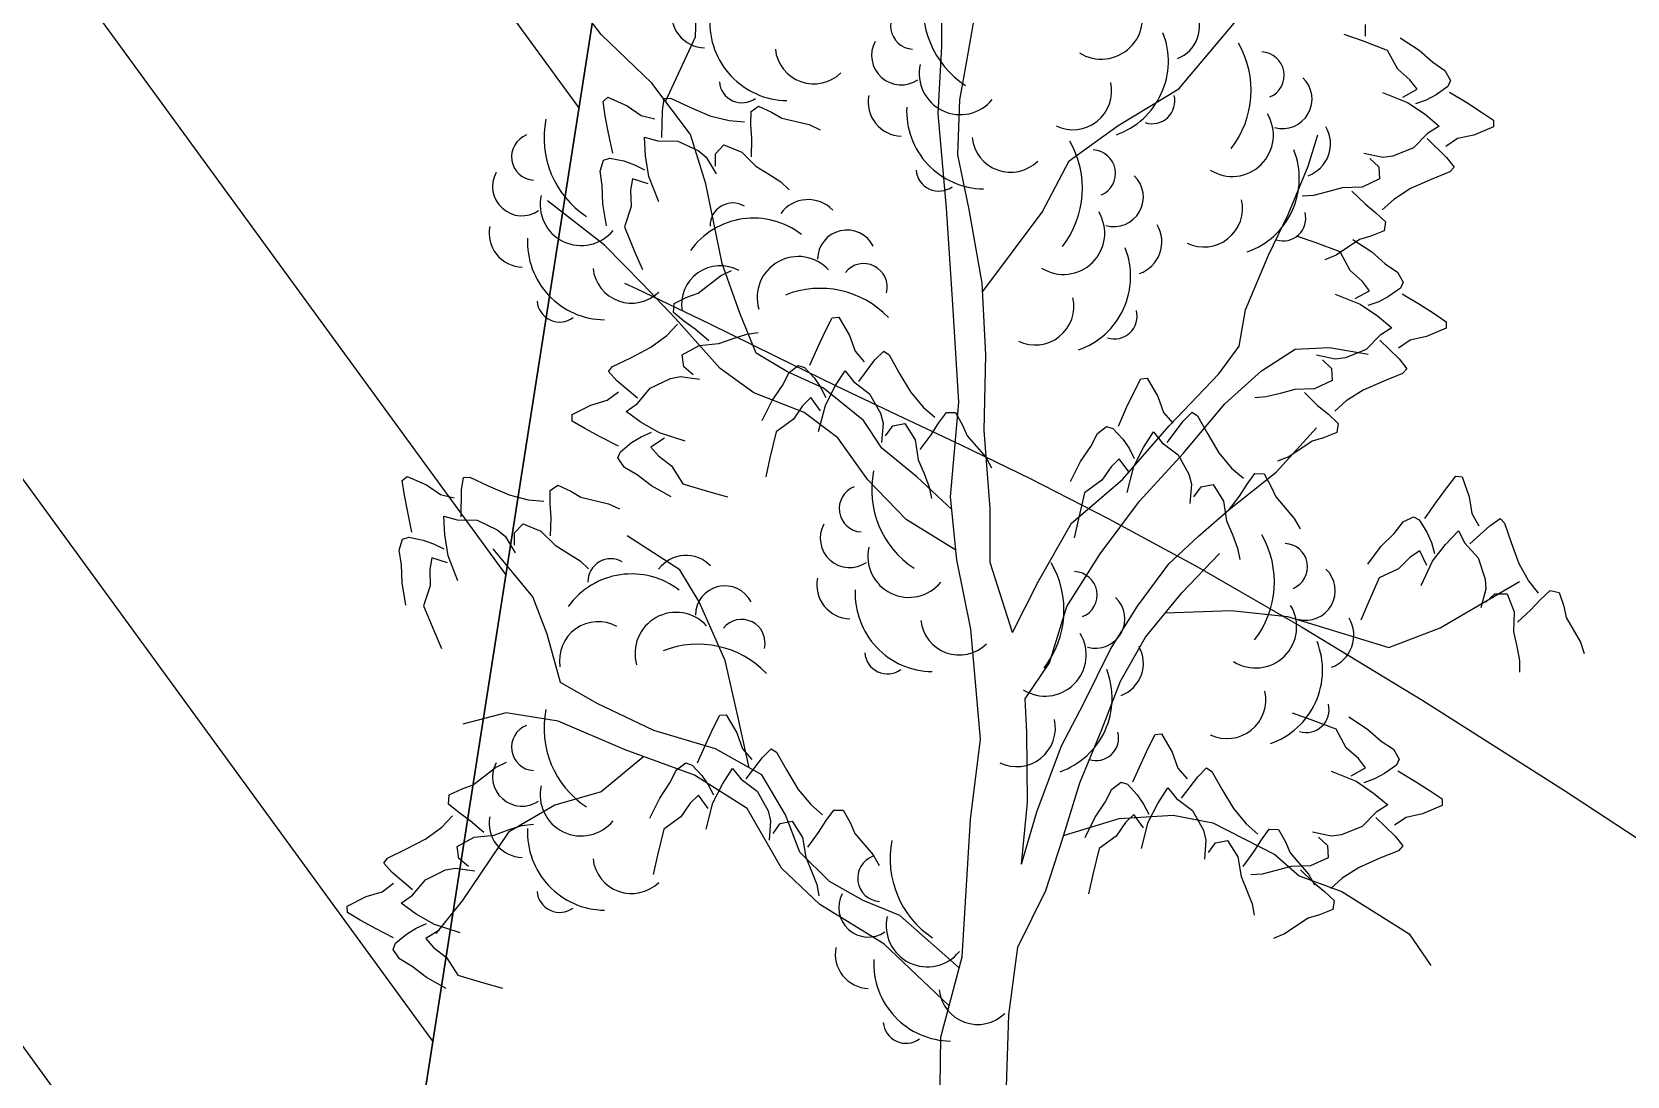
# Model space of a CAD drawing. Header units: millimetres. Extents: x 524954 to 526204, y 9523489 to 9524010.
# Drawn here: x 525847.36 to 525856.91, y 9523759.43 to 9523765.68 of the extents above; entities that cross this region are included whole.
import ezdxf

# ---------------------------------------------------------------- set-up
doc = ezdxf.new("R2010")
doc.units = ezdxf.units.MM
doc.linetypes.add('ACAD_ISO12W100', pattern=[21, 12, -3, 0, -3, 0, -3])
for name, color, linetype in [('Arbre', 34, 'ACAD_ISO12W100'), ('Bati', 6, 'Continuous'), ('Bati_H', 1, 'Continuous'), ('Cloture', 7, 'Continuous'), ('CN_01_00', 3, 'Continuous')]:
    doc.layers.add(name, color=color, linetype=linetype)

# ---------------------------------------------------------------- blocks, each defined once
blk = doc.blocks.new('v088')
at = {"linetype": 'Continuous'}
for p, q in [((-1.8121, 9.0349), (-1.7966, 9.483)), ((-0.337, 8.9787), (-0.339, 9.3704)), ((-2.3783, 9.048), (-2.4742, 9.1766)), ((-0.1861, 8.901), (-0.1306, 9.2193)), ((1.08, 8.7222), (1.4442, 9.1527)), ((-2.0737, 8.7558), (-2.3783, 9.048)), ((-1.992, 8.6473), (-1.8121, 9.0349)), ((-0.3597, 8.574), (-0.337, 8.9787)), ((-0.2308, 8.6575), (-0.1861, 8.901)), ((-1.8434, 8.4497), (-2.0737, 8.7558)), ((0.7177, 8.5032), (1.08, 8.7222)), ((-0.2426, 8.3277), (-0.2308, 8.6575)), ((-0.3105, 8.0091), (-0.3597, 8.574)), ((0.4236, 8.2918), (0.7177, 8.5032)), ((-1.7501, 8.1531), (-1.8434, 8.4497)), ((1.8546, 8.2596), (1.9129, 8.4473)), ((-0.1735, 7.9995), (-0.2426, 8.3277)), ((0.2621, 7.9837), (0.4236, 8.2918)), ((1.7363, 7.971), (1.8546, 8.2596)), ((-1.6531, 7.6763), (-1.7501, 8.1531)), ((-2.3581, 7.786), (-2.6995, 8.0525)), ((-0.2742, 7.4626), (-0.3105, 8.0091)), ((-0.0959, 7.5596), (-0.1735, 7.9995)), ((-0.0934, 7.5087), (0.2621, 7.9837)), ((1.617, 7.726), (1.7363, 7.971)), ((-2.1294, 7.5544), (-2.3581, 7.786)), ((-1.5474, 7.38), (-1.6531, 7.6763)), ((1.4808, 7.3998), (1.617, 7.726)), ((-1.9323, 7.3471), (-2.1294, 7.5544)), ((-0.0745, 7.1309), (-0.0959, 7.5596)), ((-0.2365, 6.8477), (-0.2742, 7.4626)), ((-1.4491, 7.1395), (-1.5474, 7.38)), ((1.4418, 7.1813), (1.4808, 7.3998)), ((-1.6648, 7.048), (-1.9323, 7.3471)), ((1.3209, 7.0171), (1.4418, 7.1813)), ((1.5755, 7.0348), (1.778, 7.1634)), ((1.778, 7.1634), (1.983, 7.1739)), ((1.983, 7.1739), (2.2139, 7.1352)), ((-1.2665, 7.0314), (-1.4491, 7.1395)), ((-0.0837, 6.6768), (-0.0745, 7.1309)), ((-1.4628, 6.9029), (-1.6648, 7.048)), ((-1.0467, 6.9303), (-1.2665, 7.0314)), ((1.0227, 6.7061), (1.3209, 7.0171)), ((1.3557, 6.8374), (1.5755, 7.0348)), ((-1.1618, 6.7848), (-1.4628, 6.9029)), ((-0.8063, 6.7363), (-1.0467, 6.9303)), ((-0.9597, 6.6336), (-1.1618, 6.7848)), ((-0.2869, 6.2807), (-0.2365, 6.8477)), ((1.107, 6.54), (1.3557, 6.8374)), ((-0.6972, 6.5707), (-0.8063, 6.7363)), ((0.7433, 6.3831), (1.0227, 6.7061)), ((1.6628, 6.4272), (1.906, 6.6935)), ((-0.7803, 6.3824), (-0.9597, 6.6336)), ((-0.0491, 6.2111), (-0.0837, 6.6768)), ((-0.4884, 6.4009), (-0.6972, 6.5707)), ((0.8455, 6.2546), (1.107, 6.54)), ((-0.2789, 6.2036), (-0.4884, 6.4009)), ((1.3814, 6.2037), (1.6628, 6.4272)), ((-0.5514, 6.1446), (-0.7803, 6.3824)), ((0.4379, 6.1217), (0.7433, 6.3831)), ((-0.2479, 5.9022), (-0.2869, 6.2807)), ((-0.0486, 5.8877), (-0.0491, 6.2111)), ((0.6096, 5.9388), (0.8455, 6.2546)), ((-0.2539, 5.9607), (-0.5514, 6.1446)), ((0.2399, 5.7756), (0.4379, 6.1217)), ((1.1982, 6.0444), (1.3814, 6.2037)), ((-1.9071, 5.8427), (-2.2223, 6.0475)), ((1.0213, 5.879), (1.1982, 6.0444)), ((-2.7868, 5.6812), (-3.0229, 5.9686)), ((0.4109, 5.6237), (0.6096, 5.9388)), ((1.0995, 5.7065), (1.3247, 5.9413)), ((-1.7911, 5.6523), (-1.9071, 5.8427)), ((-0.1646, 5.4873), (-0.2479, 5.9022)), ((0.0846, 5.4676), (-0.0486, 5.8877)), ((0.8338, 5.6263), (1.0213, 5.879)), ((0.0846, 5.4676), (0.2399, 5.7756)), ((2.6462, 5.4963), (3.1193, 5.7735)), ((-2.7013, 5.4591), (-2.7868, 5.6812)), ((-1.6346, 5.3011), (-1.7911, 5.6523)), ((0.8812, 5.4407), (1.0995, 5.7065)), ((0.3061, 5.2857), (0.4109, 5.6237)), ((0.6713, 5.3679), (0.8338, 5.6263)), ((1.0006, 5.5861), (1.394, 5.6007)), ((1.394, 5.6007), (1.7306, 5.5642)), ((1.7306, 5.5642), (1.9997, 5.4827)), ((-2.6206, 5.1685), (-2.7013, 5.4591)), ((-0.1073, 4.8293), (-0.1646, 5.4873)), ((1.9997, 5.4827), (2.3377, 5.3779)), ((2.3377, 5.3779), (2.6462, 5.4963)), ((0.5102, 5.0412), (0.6713, 5.3679)), ((0.7312, 5.1764), (0.8812, 5.4407)), ((-1.5592, 4.9668), (-1.6346, 5.3011)), ((0.1613, 5.0712), (0.3061, 5.2857)), ((-2.4003, 5.0425), (-2.6206, 5.1685)), ((0.6191, 4.888), (0.7312, 5.1764)), ((0.1717, 4.8724), (0.1613, 5.0712)), ((-2.9464, 4.9876), (-3.2062, 4.92)), ((-2.6344, 4.9381), (-2.9464, 4.9876)), ((-2.0611, 4.8817), (-2.4003, 5.0425)), ((-1.4917, 4.6586), (-1.5592, 4.9668)), ((0.3786, 4.7897), (0.5102, 5.0412)), ((-2.2328, 4.7662), (-2.6344, 4.9381)), ((-1.6919, 4.7713), (-2.0611, 4.8817)), ((0.1743, 4.4496), (0.1717, 4.8724)), ((0.489, 4.5681), (0.6191, 4.888)), ((-0.1657, 4.3492), (-0.1073, 4.8293)), ((0.2314, 4.3948), (0.3786, 4.7897)), ((-2.1227, 4.7254), (-2.3768, 4.5144)), ((-1.8192, 4.6131), (-2.2328, 4.7662)), ((-1.415, 4.6154), (-1.6919, 4.7713)), ((-1.5041, 4.4145), (-1.8192, 4.6131)), ((-1.2732, 4.3758), (-1.415, 4.6154)), ((-2.3768, 4.5144), (-2.655, 4.434)), ((0.3841, 4.2301), (0.489, 4.5681)), ((-2.655, 4.434), (-2.9315, 4.2727)), ((-1.2976, 4.0581), (-1.5041, 4.4145)), ((0.1384, 4.0819), (0.1743, 4.4496)), ((0.1384, 4.0819), (0.2314, 4.3948)), ((-1.1877, 4.1537), (-1.2732, 4.3758)), ((-0.2169, 3.5272), (-0.1657, 4.3492)), ((0.3911, 4.2526), (0.7235, 4.3553)), ((0.7235, 4.3553), (1.0465, 4.3745)), ((1.0465, 4.3745), (1.2838, 4.3297)), ((1.2838, 4.3297), (1.6547, 4.1385)), ((-2.9315, 4.2727), (-3.209, 3.8627)), ((0.2848, 3.9233), (0.3841, 4.2301)), ((-1.0099, 3.9771), (-1.1877, 4.1537)), ((1.6547, 4.1385), (1.8004, 4.0109)), ((-1.0692, 3.839), (-1.2976, 4.0581)), ((1.8004, 4.0109), (2.0573, 3.9168)), ((-0.8085, 3.8631), (-1.0099, 3.9771)), ((0.1177, 3.584), (0.2848, 3.9233)), ((2.0573, 3.9168), (2.4606, 3.664)), ((-3.209, 3.8627), (-3.3666, 3.6666)), ((-0.6849, 3.6045), (-1.0692, 3.839)), ((-0.589, 3.7744), (-0.8085, 3.8631)), ((-0.2343, 3.4611), (-0.589, 3.7744)), ((2.4606, 3.664), (2.589, 3.4739)), ((-0.2941, 3.234), (-0.6849, 3.6045)), ((0.064, 3.1786), (0.1177, 3.584)), ((-0.3436, 3.0457), (-0.2169, 3.5272)), ((0.0445, 2.6247), (0.064, 3.1786)), ((-0.3518, 2.5418), (-0.3436, 3.0457))]:
    blk.add_line(p, q, dxfattribs=at)
at = {"color": 3, "linetype": 'Continuous'}
for p, q in [((2.1964, 9.1077), (2.1964, 9.0385)), ((2.1801, 9.009), (2.0697, 9.0483)), ((2.3301, 8.953), (2.1801, 9.009)), ((2.4064, 9.0272), (2.519, 8.9533)), ((2.3912, 8.8412), (2.3301, 8.953)), ((2.519, 8.9533), (2.6006, 8.8814)), ((2.6006, 8.8814), (2.6731, 8.832)), ((2.4646, 8.7765), (2.3912, 8.8412)), ((2.6731, 8.832), (2.7077, 8.7725)), ((2.2998, 8.7005), (2.4501, 8.6406)), ((2.421, 8.6735), (2.5067, 8.7213)), ((2.5067, 8.7213), (2.4646, 8.7765)), ((2.6907, 8.7368), (2.6207, 8.6861)), ((2.7077, 8.7725), (2.6907, 8.7368)), ((2.7005, 8.7027), (2.8047, 8.6399)), ((-2.3661, 8.6466), (-2.3369, 8.6719)), ((-2.3527, 8.5599), (-2.3661, 8.6466)), ((-2.3369, 8.6719), (-2.2212, 8.6209)), ((-2.2212, 8.6209), (-2.1379, 8.5634)), ((-2.0108, 8.5916), (-1.9993, 8.6654)), ((-1.9993, 8.6654), (-1.9613, 8.6665)), ((-1.9613, 8.6665), (-1.8509, 8.6153)), ((-1.8509, 8.6153), (-1.7269, 8.5617)), ((-1.4801, 8.5879), (-1.4347, 8.6192)), ((-1.4347, 8.6192), (-1.3575, 8.5833)), ((2.4501, 8.6406), (2.5548, 8.5702)), ((2.5609, 8.6554), (2.4969, 8.632)), ((2.6207, 8.6861), (2.5609, 8.6554)), ((2.8047, 8.6399), (2.8931, 8.5838)), ((-2.3334, 8.4571), (-2.3527, 8.5599)), ((-2.1379, 8.5634), (-2.0557, 8.544)), ((-2.0143, 8.4309), (-2.0108, 8.5916)), ((-1.7269, 8.5617), (-1.6118, 8.5324)), ((-1.6118, 8.5324), (-1.519, 8.5242)), ((-1.4805, 8.509), (-1.4801, 8.5879)), ((-1.4754, 8.4248), (-1.4805, 8.509)), ((-1.3575, 8.5833), (-1.2966, 8.547)), ((-1.2966, 8.547), (-1.1322, 8.5082)), ((-1.1322, 8.5082), (-1.066, 8.4775)), ((2.5548, 8.5702), (2.6402, 8.4985)), ((2.8931, 8.5838), (2.9656, 8.5345)), ((2.9656, 8.5345), (2.9641, 8.4958)), ((-2.3082, 8.3381), (-2.3334, 8.4571)), ((-2.1178, 8.4334), (-2.0382, 8.4112)), ((-2.1118, 8.322), (-2.1178, 8.4334)), ((-2.0382, 8.4112), (-1.9184, 8.4092)), ((-1.9184, 8.4092), (-1.7971, 8.3529)), ((-1.4776, 8.3159), (-1.4754, 8.4248)), ((2.5697, 8.4555), (2.4865, 8.3693)), ((2.5678, 8.4245), (2.6828, 8.3123)), ((2.6402, 8.4985), (2.5697, 8.4555)), ((2.749, 8.4244), (2.6787, 8.3776)), ((2.8478, 8.4461), (2.749, 8.4244)), ((2.9641, 8.4958), (2.8478, 8.4461)), ((-2.0919, 8.1974), (-2.1118, 8.322)), ((-1.7971, 8.3529), (-1.7497, 8.3134)), ((-1.7497, 8.3134), (-1.6897, 8.2145)), ((-1.6937, 8.2606), (-1.6931, 8.3341)), ((-1.6931, 8.3341), (-1.643, 8.3873)), ((-1.643, 8.3873), (-1.5356, 8.3441)), ((-1.5356, 8.3441), (-1.4515, 8.2595)), ((2.3013, 8.3113), (2.188, 8.335)), ((2.3625, 8.3191), (2.3013, 8.3113)), ((2.4865, 8.3693), (2.3625, 8.3191)), ((2.6828, 8.3123), (2.7289, 8.2536)), ((-2.384, 8.2298), (-2.3641, 8.2956)), ((-2.3706, 8.1431), (-2.384, 8.2298)), ((-2.3641, 8.2956), (-2.3264, 8.3076)), ((-2.3264, 8.3076), (-2.2415, 8.291)), ((-2.2415, 8.291), (-2.1783, 8.2684)), ((-2.1783, 8.2684), (-2.1175, 8.2375)), ((-1.4515, 8.2595), (-1.374, 8.2128)), ((-1.374, 8.2128), (-1.3019, 8.1659)), ((2.2245, 8.3065), (2.2778, 8.2559)), ((2.2778, 8.2559), (2.2824, 8.183)), ((2.7037, 8.225), (2.591, 8.1793)), ((2.7289, 8.2536), (2.7037, 8.225)), ((-2.3674, 8.0343), (-2.3706, 8.1431)), ((-2.1895, 8.1837), (-2.2011, 8.1153)), ((-2.0961, 8.1537), (-2.1895, 8.1837)), ((-2.0331, 8.0467), (-2.0919, 8.1974)), ((-1.3019, 8.1659), (-1.2515, 8.1184)), ((2.0584, 8.1303), (1.9713, 8.1055)), ((2.1776, 8.1339), (2.0584, 8.1303)), ((2.2824, 8.183), (2.1776, 8.1339)), ((2.4672, 8.1253), (2.3672, 8.0611)), ((2.591, 8.1793), (2.4672, 8.1253)), ((-2.3445, 7.9016), (-2.3674, 8.0343)), ((-2.2011, 8.1153), (-2.1982, 8.0174)), ((1.8878, 8.0848), (1.8187, 8.0804)), ((1.9713, 8.1055), (1.8878, 8.0848)), ((2.1174, 8.1109), (2.1954, 8.0349)), ((2.1954, 8.0349), (2.2605, 7.9811)), ((2.3672, 8.0611), (2.2979, 7.9989)), ((-2.1982, 8.0174), (-2.2383, 7.8966)), ((2.2605, 7.9811), (2.3179, 7.927)), ((2.3179, 7.927), (2.3098, 7.8725)), ((-2.2383, 7.8966), (-2.1768, 7.7487)), ((1.8965, 7.8022), (1.7861, 7.8414)), ((2.2308, 7.8405), (2.1627, 7.8208)), ((2.3098, 7.8725), (2.2308, 7.8405)), ((-2.1768, 7.7487), (-2.1302, 7.6412)), ((2.0465, 7.7461), (1.8965, 7.8022)), ((2.1627, 7.8208), (2.0222, 7.7271)), ((2.1075, 7.6343), (2.0465, 7.7461)), ((2.1227, 7.8203), (2.2353, 7.7465)), ((2.2353, 7.7465), (2.3169, 7.6746)), ((2.0222, 7.7271), (1.9545, 7.6997)), ((2.3169, 7.6746), (2.3894, 7.6252)), ((-1.7972, 7.4997), (-1.6632, 7.6026)), ((-1.6632, 7.6026), (-1.5976, 7.6345)), ((2.1809, 7.5696), (2.1075, 7.6343)), ((2.223, 7.5144), (2.1809, 7.5696)), ((2.3894, 7.6252), (2.424, 7.5657)), ((2.424, 7.5657), (2.407, 7.5299)), ((-1.9404, 7.4382), (-1.8638, 7.4754)), ((-1.8638, 7.4754), (-1.7972, 7.4997)), ((2.0162, 7.4937), (2.1664, 7.4338)), ((2.1373, 7.4666), (2.223, 7.5144)), ((2.337, 7.4793), (2.2772, 7.4485)), ((2.407, 7.5299), (2.337, 7.4793)), ((2.4169, 7.4959), (2.521, 7.4331)), ((-1.9448, 7.3833), (-1.9404, 7.4382)), ((-1.8839, 7.3331), (-1.9448, 7.3833)), ((-0.9936, 7.3527), (-0.9551, 7.3561)), ((-0.9551, 7.3561), (-0.8913, 7.2468)), ((2.1664, 7.4338), (2.2711, 7.3633)), ((2.2772, 7.4485), (2.2132, 7.4252)), ((2.2711, 7.3633), (2.3565, 7.2916)), ((2.521, 7.4331), (2.6094, 7.377)), ((2.6094, 7.377), (2.6819, 7.3276)), ((-1.985, 7.2461), (-1.9201, 7.3129)), ((-1.8154, 7.2839), (-1.8839, 7.3331)), ((-1.7325, 7.2133), (-1.8154, 7.2839)), ((-1.5051, 7.2548), (-1.4365, 7.2638)), ((-1.0783, 7.18), (-1.0336, 7.2746)), ((-1.0336, 7.2746), (-0.9936, 7.3527)), ((2.3565, 7.2916), (2.286, 7.2486)), ((2.6805, 7.289), (2.5641, 7.2392)), ((2.6819, 7.3276), (2.6805, 7.289)), ((-2.2004, 7.1132), (-2.0805, 7.1754)), ((-2.0805, 7.1754), (-1.985, 7.2461)), ((-1.8923, 7.1303), (-1.791, 7.1862)), ((-1.791, 7.1862), (-1.6722, 7.1979)), ((-1.6722, 7.1979), (-1.587, 7.2285)), ((-1.587, 7.2285), (-1.5051, 7.2548)), ((-1.1277, 7.0688), (-1.0783, 7.18)), ((-0.8913, 7.2468), (-0.8575, 7.1514)), ((2.2028, 7.1624), (2.0788, 7.1122)), ((2.286, 7.2486), (2.2028, 7.1624)), ((2.2841, 7.2177), (2.3991, 7.1055)), ((2.4653, 7.2176), (2.395, 7.1707)), ((2.5641, 7.2392), (2.4653, 7.2176)), ((-2.3098, 7.06), (-2.2004, 7.1132)), ((-1.8828, 7.0578), (-1.8923, 7.1303)), ((-1.2526, 7.0255), (-1.1978, 7.0672)), ((-1.1978, 7.0672), (-1.1602, 7.0548)), ((-0.8575, 7.1514), (-0.8023, 7.0875)), ((-0.8351, 6.9716), (-0.7381, 7.0997)), ((-0.7381, 7.0997), (-0.6855, 7.1528)), ((-0.6855, 7.1528), (-0.654, 7.1313)), ((-0.654, 7.1313), (-0.5947, 7.0251)), ((2.0176, 7.1045), (1.9044, 7.1282)), ((1.9408, 7.0996), (1.9941, 7.049)), ((2.0788, 7.1122), (2.0176, 7.1045)), ((2.3991, 7.1055), (2.4452, 7.0467)), ((-2.333, 7.0298), (-2.3098, 7.06)), ((-2.283, 6.9743), (-2.333, 7.0298)), ((-2.1607, 6.8701), (-2.283, 6.9743)), ((-2.0833, 6.9307), (-1.963, 6.9891)), ((-1.963, 6.9891), (-1.9025, 7.0009)), ((-1.9025, 7.0009), (-1.7879, 6.9849)), ((-1.8262, 7.0109), (-1.8828, 7.0578)), ((-1.2925, 6.9474), (-1.2526, 7.0255)), ((-1.1602, 7.0548), (-1.1012, 6.9916)), ((-1.1012, 6.9916), (-1.0633, 6.9361)), ((-0.978, 6.9406), (-0.9175, 7.0343)), ((-0.9175, 7.0343), (-0.8661, 6.9697)), ((-0.5947, 7.0251), (-0.5257, 6.909)), ((0.8128, 6.9092), (0.8527, 6.9872)), ((0.8527, 6.9872), (0.8913, 6.9906)), ((0.8913, 6.9906), (0.9551, 6.8814)), ((1.9988, 6.9761), (1.8939, 6.9271)), ((1.9941, 7.049), (1.9988, 6.9761)), ((2.3073, 6.9725), (2.1835, 6.9184)), ((2.4201, 7.0181), (2.3073, 6.9725)), ((2.4452, 7.0467), (2.4201, 7.0181)), ((-2.3415, 6.858), (-2.2745, 6.9095)), ((-2.1606, 6.8391), (-2.0833, 6.9307)), ((-1.3538, 6.8575), (-1.2925, 6.9474)), ((-1.0633, 6.9361), (-1.0322, 6.8755)), ((-1.0349, 6.828), (-0.978, 6.9406)), ((-0.8661, 6.9697), (-0.7702, 6.8978)), ((-0.7702, 6.8978), (-0.705, 6.781)), ((-0.5257, 6.909), (-0.4496, 6.8178)), ((0.7681, 6.8145), (0.8128, 6.9092)), ((0.9551, 6.8814), (0.9888, 6.786)), ((1.6041, 6.8779), (1.535, 6.8736)), ((1.6876, 6.8986), (1.6041, 6.8779)), ((1.7747, 6.9234), (1.6876, 6.8986)), ((1.8939, 6.9271), (1.7747, 6.9234)), ((1.8337, 6.904), (1.9118, 6.828)), ((2.1835, 6.9184), (2.0835, 6.8543)), ((-2.5514, 6.7723), (-2.4387, 6.8298)), ((-2.4387, 6.8298), (-2.3415, 6.858)), ((-2.228, 6.7914), (-2.1606, 6.8391)), ((-2.1379, 6.7256), (-2.228, 6.7914)), ((-1.413, 6.7366), (-1.3538, 6.8575)), ((-1.1715, 6.8255), (-1.2266, 6.7446)), ((-1.122, 6.8741), (-1.1715, 6.8255)), ((-1.0639, 6.7951), (-1.122, 6.8741)), ((-1.0757, 6.6715), (-1.0349, 6.828)), ((-0.705, 6.781), (-0.6897, 6.7213)), ((-0.4496, 6.8178), (-0.3793, 6.7567)), ((-0.357, 6.7218), (-0.3104, 6.7855)), ((-0.3104, 6.7855), (-0.2553, 6.7842)), ((-0.2553, 6.7842), (-0.2138, 6.7099)), ((0.7187, 6.7034), (0.7681, 6.8145)), ((0.9888, 6.786), (1.0441, 6.7221)), ((1.1083, 6.7343), (1.1609, 6.7873)), ((1.1609, 6.7873), (1.1923, 6.7659)), ((1.9118, 6.828), (1.9768, 6.7743)), ((2.0835, 6.8543), (2.0142, 6.7921)), ((-2.5502, 6.7337), (-2.5514, 6.7723)), ((-2.4746, 6.6893), (-2.5502, 6.7337)), ((-2.3827, 6.6392), (-2.4746, 6.6893)), ((-2.0288, 6.6624), (-2.1379, 6.7256)), ((-1.2266, 6.7446), (-1.3299, 6.6702)), ((-0.6897, 6.7213), (-0.6991, 6.6059)), ((-0.6753, 6.6457), (-0.6318, 6.7049)), ((-0.6318, 6.7049), (-0.56, 6.7185)), ((-0.56, 6.7185), (-0.4983, 6.6206)), ((-0.4022, 6.6506), (-0.357, 6.7218)), ((-0.2138, 6.7099), (-0.1857, 6.6447)), ((0.5938, 6.6601), (0.6485, 6.7018)), ((0.6485, 6.7018), (0.6861, 6.6893)), ((0.6861, 6.6893), (0.7451, 6.6262)), ((1.0112, 6.6062), (1.1083, 6.7343)), ((1.1923, 6.7659), (1.2517, 6.6597)), ((1.9768, 6.7743), (2.0342, 6.7201)), ((2.0342, 6.7201), (2.0261, 6.6656)), ((-2.2745, 6.5836), (-2.3827, 6.6392)), ((-2.2624, 6.5503), (-2.1959, 6.6055)), ((-2.1959, 6.6055), (-2.1384, 6.6402)), ((-2.1384, 6.6402), (-2.076, 6.6678)), ((-1.9976, 6.6315), (-2.0798, 6.5781)), ((-1.8748, 6.6127), (-2.0288, 6.6624)), ((-1.3299, 6.6702), (-1.3669, 6.5144)), ((-0.4983, 6.6206), (-0.4798, 6.5027)), ((-0.4679, 6.5637), (-0.4022, 6.6506)), ((-0.1857, 6.6447), (-0.0753, 6.5169)), ((0.5538, 6.582), (0.5938, 6.6601)), ((0.7451, 6.6262), (0.7831, 6.5707)), ((0.8684, 6.5752), (0.9289, 6.6689)), ((0.9289, 6.6689), (0.9803, 6.6043)), ((0.9803, 6.6043), (1.0762, 6.5324)), ((1.2517, 6.6597), (1.3207, 6.5436)), ((1.879, 6.6139), (1.7385, 6.5203)), ((1.9472, 6.6337), (1.879, 6.6139)), ((2.0261, 6.6656), (1.9472, 6.6337)), ((-2.2769, 6.5134), (-2.2624, 6.5503)), ((-2.2384, 6.4564), (-2.2769, 6.5134)), ((-2.0798, 6.5781), (-2.0342, 6.5259)), ((-2.0342, 6.5259), (-1.9565, 6.4662)), ((-1.3669, 6.5144), (-1.3922, 6.3999)), ((-0.4798, 6.5027), (-0.4444, 6.4194)), ((-0.0753, 6.5169), (-0.0397, 6.4532)), ((0.4926, 6.4921), (0.5538, 6.582)), ((0.7244, 6.5087), (0.6749, 6.4601)), ((0.7824, 6.4297), (0.7244, 6.5087)), ((0.7831, 6.5707), (0.8142, 6.5101)), ((0.8114, 6.4626), (0.8684, 6.5752)), ((1.0762, 6.5324), (1.1414, 6.4156)), ((1.3207, 6.5436), (1.3968, 6.4523)), ((1.7385, 6.5203), (1.6708, 6.4929)), ((-3.5682, 6.3771), (-3.539, 6.4025)), ((-3.539, 6.4025), (-3.4232, 6.3514)), ((-2.1628, 6.412), (-2.2384, 6.4564)), ((-2.0765, 6.3457), (-2.1628, 6.412)), ((-1.9565, 6.4662), (-1.8881, 6.3588)), ((-0.4444, 6.4194), (-0.4135, 6.3391)), ((0.4333, 6.3712), (0.4926, 6.4921)), ((0.6749, 6.4601), (0.6198, 6.3792)), ((0.7707, 6.306), (0.8114, 6.4626)), ((1.1414, 6.4156), (1.1567, 6.3559)), ((1.3968, 6.4523), (1.4671, 6.3913)), ((1.4894, 6.3564), (1.536, 6.4201)), ((1.536, 6.4201), (1.5911, 6.4188)), ((1.5911, 6.4188), (1.6326, 6.3444)), ((2.6849, 6.3343), (2.7388, 6.4036)), ((2.7388, 6.4036), (2.7772, 6.3997)), ((2.7772, 6.3997), (2.8196, 6.2805)), ((-3.5548, 6.2904), (-3.5682, 6.3771)), ((-3.4232, 6.3514), (-3.3399, 6.2939)), ((-3.2164, 6.1615), (-3.2129, 6.3221)), ((-3.2129, 6.3221), (-3.2014, 6.3959)), ((-3.2014, 6.3959), (-3.1633, 6.397)), ((-3.1633, 6.397), (-3.053, 6.3458)), ((-3.053, 6.3458), (-2.929, 6.2922)), ((-2.6826, 6.2395), (-2.6821, 6.3185)), ((-2.6821, 6.3185), (-2.6368, 6.3497)), ((-2.6368, 6.3497), (-2.5596, 6.3138)), ((-2.5596, 6.3138), (-2.4986, 6.2775)), ((-1.9592, 6.2797), (-2.0765, 6.3457)), ((-1.8881, 6.3588), (-1.7347, 6.313)), ((-1.7347, 6.313), (-1.6219, 6.2812)), ((-0.4135, 6.3391), (-0.4006, 6.2711)), ((0.5164, 6.3047), (0.4795, 6.1489)), ((0.6198, 6.3792), (0.5164, 6.3047)), ((1.1567, 6.3559), (1.1472, 6.2405)), ((1.171, 6.2803), (1.2146, 6.3394)), ((1.2146, 6.3394), (1.2864, 6.3531)), ((1.2864, 6.3531), (1.3481, 6.2552)), ((1.4442, 6.2852), (1.4894, 6.3564)), ((1.6326, 6.3444), (1.6606, 6.2793)), ((2.6234, 6.2497), (2.6849, 6.3343)), ((-3.5355, 6.1876), (-3.5548, 6.2904)), ((-3.3399, 6.2939), (-3.2577, 6.2746)), ((-2.929, 6.2922), (-2.8139, 6.2629)), ((-2.8139, 6.2629), (-2.7211, 6.2547)), ((-2.6774, 6.1553), (-2.6826, 6.2395)), ((-2.4986, 6.2775), (-2.3343, 6.2387)), ((-2.3343, 6.2387), (-2.2681, 6.208)), ((1.3481, 6.2552), (1.3665, 6.1373)), ((1.3784, 6.1983), (1.4442, 6.2852)), ((1.6606, 6.2793), (1.771, 6.1515)), ((2.5541, 6.1497), (2.6234, 6.2497)), ((2.8196, 6.2805), (2.8349, 6.1805)), ((-3.5103, 6.0686), (-3.5355, 6.1876)), ((-3.3198, 6.1639), (-3.2403, 6.1417)), ((-3.3139, 6.0525), (-3.3198, 6.1639)), ((-3.2403, 6.1417), (-3.1205, 6.1398)), ((-3.1205, 6.1398), (-2.9991, 6.0834)), ((-2.8952, 6.0647), (-2.845, 6.1178)), ((-2.845, 6.1178), (-2.7377, 6.0747)), ((-2.6797, 6.0464), (-2.6774, 6.1553)), ((0.4795, 6.1489), (0.4542, 6.0345)), ((1.3665, 6.1373), (1.4019, 6.054)), ((1.771, 6.1515), (1.8066, 6.0878)), ((2.3695, 6.0612), (2.4234, 6.1305)), ((2.4234, 6.1305), (2.4849, 6.1612)), ((2.4849, 6.1612), (2.5195, 6.142)), ((2.5195, 6.142), (2.5657, 6.0689)), ((2.8349, 6.1805), (2.8773, 6.1074)), ((2.9427, 6.1074), (3.0042, 6.1497)), ((3.0042, 6.1497), (3.0311, 6.1228)), ((3.0311, 6.1228), (3.0696, 6.0074)), ((-3.5861, 5.9603), (-3.5662, 6.0262)), ((-3.5662, 6.0262), (-3.5284, 6.0381)), ((-3.5284, 6.0381), (-3.4436, 6.0215)), ((-3.4436, 6.0215), (-3.3804, 5.9989)), ((-3.294, 5.9279), (-3.3139, 6.0525)), ((-2.9991, 6.0834), (-2.9517, 6.044)), ((-2.9517, 6.044), (-2.8917, 5.945)), ((-2.8958, 5.9912), (-2.8952, 6.0647)), ((-2.7377, 6.0747), (-2.6536, 5.99)), ((1.4019, 6.054), (1.4328, 5.9737)), ((2.2926, 5.9843), (2.3695, 6.0612)), ((2.5657, 6.0689), (2.5926, 6.0074)), ((2.6772, 5.9958), (2.7542, 6.0766)), ((2.7542, 6.0766), (2.7926, 6.0035)), ((2.8234, 5.9997), (2.9427, 6.1074)), ((-3.5727, 5.8736), (-3.5861, 5.9603)), ((-3.3804, 5.9989), (-3.3196, 5.968)), ((-3.2352, 5.7773), (-3.294, 5.9279)), ((-2.6536, 5.99), (-2.576, 5.9433)), ((-2.576, 5.9433), (-2.5039, 5.8964)), ((1.4328, 5.9737), (1.4458, 5.9057)), ((2.2118, 5.8766), (2.2926, 5.9843)), ((2.5234, 5.9574), (2.4657, 5.9189)), ((2.5657, 5.8689), (2.5234, 5.9574)), ((2.5926, 6.0074), (2.6118, 5.942)), ((2.6003, 5.8958), (2.6772, 5.9958)), ((2.7926, 6.0035), (2.8734, 5.9151)), ((3.0696, 6.0074), (3.1158, 5.8804)), ((-3.5695, 5.7648), (-3.5727, 5.8736)), ((-3.3915, 5.9142), (-3.4031, 5.8459)), ((-3.4031, 5.8459), (-3.4003, 5.748)), ((-3.2981, 5.8843), (-3.3915, 5.9142)), ((-2.5039, 5.8964), (-2.4536, 5.8489)), ((2.3964, 5.8497), (2.281, 5.7958)), ((2.4657, 5.9189), (2.3964, 5.8497)), ((2.5311, 5.7497), (2.6003, 5.8958)), ((2.8734, 5.9151), (2.9157, 5.7881)), ((3.1158, 5.8804), (3.1734, 5.7766)), ((-3.5466, 5.6322), (-3.5695, 5.7648)), ((-3.4003, 5.748), (-3.4403, 5.6271)), ((2.281, 5.7958), (2.2156, 5.6496)), ((2.9157, 5.7881), (2.9196, 5.7266)), ((3.1734, 5.7766), (3.2311, 5.7035)), ((2.2156, 5.6496), (2.1695, 5.5419)), ((2.9196, 5.7266), (2.8888, 5.615)), ((2.9196, 5.6496), (2.9734, 5.6996)), ((2.9734, 5.6996), (3.0465, 5.6996)), ((3.0465, 5.6996), (3.0888, 5.5919)), ((3.1888, 5.6035), (3.2465, 5.665)), ((3.2465, 5.665), (3.3042, 5.7189)), ((3.3042, 5.7189), (3.3581, 5.7073)), ((3.3581, 5.7073), (3.385, 5.6266)), ((-3.4403, 5.6271), (-3.3789, 5.4792)), ((3.0888, 5.5919), (3.085, 5.4727)), ((3.1081, 5.5304), (3.1888, 5.6035)), ((3.385, 5.6266), (3.4004, 5.5573)), ((3.4004, 5.5573), (3.485, 5.4112)), ((-3.3789, 5.4792), (-3.3323, 5.3717)), ((3.085, 5.4727), (3.1042, 5.3842)), ((3.1042, 5.3842), (3.1196, 5.2996)), ((3.485, 5.4112), (3.5081, 5.3419)), ((3.1196, 5.2996), (3.1196, 5.2304)), ((-1.7068, 4.8945), (-1.6668, 4.9726)), ((-1.6668, 4.9726), (-1.6283, 4.976)), ((-1.6283, 4.976), (-1.5645, 4.8667)), ((1.8724, 4.9461), (1.762, 4.9854)), ((-1.7514, 4.7999), (-1.7068, 4.8945)), ((2.0224, 4.89), (1.8724, 4.9461)), ((2.0834, 4.7783), (2.0224, 4.89)), ((2.0987, 4.9642), (2.2113, 4.8904)), ((2.2113, 4.8904), (2.2929, 4.8185)), ((-1.8008, 4.6887), (-1.7514, 4.7999)), ((-1.5645, 4.8667), (-1.5307, 4.7714)), ((0.8546, 4.6845), (0.8993, 4.7791)), ((0.8993, 4.7791), (0.9393, 4.8572)), ((0.9393, 4.8572), (0.9778, 4.8606)), ((0.9778, 4.8606), (1.0416, 4.7513)), ((2.1569, 4.7135), (2.0834, 4.7783)), ((2.2929, 4.8185), (2.3654, 4.7691)), ((-3.0095, 4.66), (-2.9439, 4.6918)), ((-1.9257, 4.6454), (-1.871, 4.6871)), ((-1.871, 4.6871), (-1.8334, 4.6747)), ((-1.5307, 4.7714), (-1.4755, 4.7074)), ((-1.5083, 4.5916), (-1.4112, 4.7196)), ((-1.4112, 4.7196), (-1.3587, 4.7727)), ((-1.3587, 4.7727), (-1.3272, 4.7513)), ((-1.3272, 4.7513), (-1.2679, 4.6451)), ((0.8053, 4.5733), (0.8546, 4.6845)), ((1.0416, 4.7513), (1.0754, 4.656)), ((2.1989, 4.6584), (2.1569, 4.7135)), ((2.3654, 4.7691), (2.4, 4.7096)), ((2.4, 4.7096), (2.383, 4.6739)), ((-3.1435, 4.5571), (-3.0095, 4.66)), ((-1.9657, 4.5674), (-1.9257, 4.6454)), ((-1.8334, 4.6747), (-1.7744, 4.6115)), ((-1.7744, 4.6115), (-1.7365, 4.5561)), ((-1.6512, 4.5605), (-1.5907, 4.6542)), ((-1.5907, 4.6542), (-1.5392, 4.5896)), ((-1.5392, 4.5896), (-1.4434, 4.5178)), ((-1.2679, 4.6451), (-1.1988, 4.529)), ((1.0754, 4.656), (1.1306, 4.592)), ((1.0978, 4.4762), (1.1948, 4.6042)), ((1.1948, 4.6042), (1.2474, 4.6573)), ((1.2474, 4.6573), (1.2789, 4.6359)), ((1.2789, 4.6359), (1.3382, 4.5297)), ((1.9921, 4.6376), (2.1424, 4.5777)), ((2.1133, 4.6106), (2.1989, 4.6584)), ((2.2532, 4.5924), (2.1892, 4.5691)), ((2.3129, 4.6232), (2.2532, 4.5924)), ((2.383, 4.6739), (2.3129, 4.6232)), ((2.3928, 4.6398), (2.497, 4.577)), ((-3.2911, 4.4407), (-3.2867, 4.4956)), ((-3.2867, 4.4956), (-3.2101, 4.5328)), ((-3.2101, 4.5328), (-3.1435, 4.5571)), ((-2.0269, 4.4774), (-1.9657, 4.5674)), ((-1.7952, 4.494), (-1.8447, 4.4455)), ((-1.7371, 4.415), (-1.7952, 4.494)), ((-1.7365, 4.5561), (-1.7054, 4.4954)), ((-1.7081, 4.4479), (-1.6512, 4.5605)), ((-1.4434, 4.5178), (-1.3781, 4.401)), ((-1.1988, 4.529), (-1.1228, 4.4377)), ((0.6404, 4.452), (0.6804, 4.53)), ((0.6804, 4.53), (0.7351, 4.5718)), ((0.7351, 4.5718), (0.7727, 4.5593)), ((0.7727, 4.5593), (0.8317, 4.4961)), ((0.8317, 4.4961), (0.8696, 4.4407)), ((0.9549, 4.4451), (1.0154, 4.5388)), ((1.0154, 4.5388), (1.0668, 4.4742)), ((1.3382, 4.5297), (1.4072, 4.4136)), ((2.1424, 4.5777), (2.247, 4.5072)), ((2.247, 4.5072), (2.3325, 4.4356)), ((2.497, 4.577), (2.5853, 4.5209)), ((2.5853, 4.5209), (2.6578, 4.4715)), ((-3.2303, 4.3905), (-3.2911, 4.4407)), ((-2.0862, 4.3565), (-2.0269, 4.4774)), ((-1.8447, 4.4455), (-1.8998, 4.3645)), ((-1.7488, 4.2914), (-1.7081, 4.4479)), ((-1.3781, 4.401), (-1.3629, 4.3412)), ((-1.1228, 4.4377), (-1.0524, 4.3767)), ((-1.0302, 4.3418), (-0.9835, 4.4054)), ((-0.9835, 4.4054), (-0.9285, 4.4041)), ((-0.9285, 4.4041), (-0.8869, 4.3298)), ((0.5791, 4.362), (0.6404, 4.452)), ((0.8696, 4.4407), (0.9007, 4.38)), ((0.898, 4.3325), (0.9549, 4.4451)), ((1.0668, 4.4742), (1.1627, 4.4024)), ((1.1627, 4.4024), (1.228, 4.2856)), ((1.4072, 4.4136), (1.4833, 4.3223)), ((2.3325, 4.4356), (2.262, 4.3926)), ((2.6564, 4.4329), (2.5401, 4.3831)), ((2.6578, 4.4715), (2.6564, 4.4329)), ((-3.4268, 4.2328), (-3.3314, 4.3035)), ((-3.3314, 4.3035), (-3.2664, 4.3702)), ((-3.1617, 4.3413), (-3.2303, 4.3905)), ((-3.0788, 4.2707), (-3.1617, 4.3413)), ((-2.9333, 4.2859), (-2.8514, 4.3121)), ((-2.8514, 4.3121), (-2.7828, 4.3211)), ((-1.8998, 4.3645), (-2.0031, 4.2901)), ((-1.3629, 4.3412), (-1.3723, 4.2259)), ((-1.3485, 4.2656), (-1.3049, 4.3248)), ((-1.3049, 4.3248), (-1.2331, 4.3384)), ((-1.2331, 4.3384), (-1.1715, 4.2405)), ((-1.0754, 4.2705), (-1.0302, 4.3418)), ((-0.8869, 4.3298), (-0.8589, 4.2646)), ((0.5199, 4.2411), (0.5791, 4.362)), ((0.7614, 4.3301), (0.7063, 4.2491)), ((0.8109, 4.3786), (0.7614, 4.3301)), ((0.869, 4.2996), (0.8109, 4.3786)), ((0.8572, 4.176), (0.898, 4.3325)), ((1.4833, 4.3223), (1.5536, 4.2613)), ((2.1788, 4.3064), (2.0548, 4.2561)), ((2.262, 4.3926), (2.1788, 4.3064)), ((2.2601, 4.3616), (2.3751, 4.2494)), ((2.4412, 4.3615), (2.371, 4.3146)), ((2.5401, 4.3831), (2.4412, 4.3615)), ((-3.5467, 4.1705), (-3.4268, 4.2328)), ((-3.2386, 4.1877), (-3.1373, 4.2436)), ((-3.1373, 4.2436), (-3.0186, 4.2553)), ((-3.0186, 4.2553), (-2.9333, 4.2859)), ((-2.0031, 4.2901), (-2.0401, 4.1343)), ((-1.1715, 4.2405), (-1.153, 4.1227)), ((-1.1411, 4.1837), (-1.0754, 4.2705)), ((-0.8589, 4.2646), (-0.7485, 4.1368)), ((0.7063, 4.2491), (0.603, 4.1747)), ((1.228, 4.2856), (1.2432, 4.2258)), ((1.2432, 4.2258), (1.2338, 4.1105)), ((1.2576, 4.1502), (1.3011, 4.2094)), ((1.3011, 4.2094), (1.373, 4.223)), ((1.373, 4.223), (1.4346, 4.1251)), ((1.5307, 4.1551), (1.5759, 4.2264)), ((1.5759, 4.2264), (1.6226, 4.29)), ((1.6226, 4.29), (1.6776, 4.2887)), ((1.6776, 4.2887), (1.7191, 4.2144)), ((1.7191, 4.2144), (1.7472, 4.1493)), ((1.9936, 4.2484), (1.8803, 4.2721)), ((1.9168, 4.2436), (1.9701, 4.193)), ((2.0548, 4.2561), (1.9936, 4.2484)), ((2.3751, 4.2494), (2.4212, 4.1906)), ((-3.6793, 4.0872), (-3.6561, 4.1174)), ((-3.6561, 4.1174), (-3.5467, 4.1705)), ((-3.2291, 4.1152), (-3.2386, 4.1877)), ((-3.1725, 4.0683), (-3.2291, 4.1152)), ((-2.0401, 4.1343), (-2.0653, 4.0199)), ((-1.153, 4.1227), (-1.1176, 4.0393)), ((-0.7485, 4.1368), (-0.7129, 4.0731)), ((0.603, 4.1747), (0.566, 4.0189)), ((1.4346, 4.1251), (1.4531, 4.0073)), ((1.465, 4.0683), (1.5307, 4.1551)), ((1.7472, 4.1493), (1.8576, 4.0214)), ((1.9747, 4.12), (1.8699, 4.071)), ((1.9701, 4.193), (1.9747, 4.12)), ((2.2833, 4.1164), (2.1595, 4.0623)), ((2.396, 4.1621), (2.2833, 4.1164)), ((2.4212, 4.1906), (2.396, 4.1621)), ((-3.6294, 4.0317), (-3.6793, 4.0872)), ((-3.5071, 3.9275), (-3.6294, 4.0317)), ((-3.4297, 3.988), (-3.3093, 4.0465)), ((-3.3093, 4.0465), (-3.2488, 4.0583)), ((-3.2488, 4.0583), (-3.1342, 4.0423)), ((-1.1176, 4.0393), (-1.0867, 3.9591)), ((0.566, 4.0189), (0.5407, 3.9045)), ((1.5801, 4.0219), (1.511, 4.0175)), ((1.6636, 4.0426), (1.5801, 4.0219)), ((1.7506, 4.0673), (1.6636, 4.0426)), ((1.8699, 4.071), (1.7506, 4.0673)), ((1.8097, 4.0479), (1.8877, 3.9719)), ((1.8576, 4.0214), (1.8932, 3.9577)), ((2.1595, 4.0623), (2.0595, 3.9982)), ((-3.785, 3.8871), (-3.6878, 3.9154)), ((-3.6878, 3.9154), (-3.6208, 3.9668)), ((-3.5069, 3.8964), (-3.4297, 3.988)), ((-1.0867, 3.9591), (-1.0738, 3.891)), ((1.4531, 4.0073), (1.4885, 3.9239)), ((1.4885, 3.9239), (1.5194, 3.8437)), ((1.8877, 3.9719), (1.9528, 3.9182)), ((1.9528, 3.9182), (2.0102, 3.864)), ((2.0595, 3.9982), (1.9902, 3.936)), ((-3.8977, 3.8297), (-3.785, 3.8871)), ((-3.8965, 3.791), (-3.8977, 3.8297)), ((-3.5743, 3.8488), (-3.5069, 3.8964)), ((-3.4842, 3.783), (-3.5743, 3.8488)), ((1.5194, 3.8437), (1.5323, 3.7756)), ((2.0102, 3.864), (2.002, 3.8096)), ((-3.8209, 3.7466), (-3.8965, 3.791)), ((-3.729, 3.6966), (-3.8209, 3.7466)), ((-3.4847, 3.6976), (-3.4223, 3.7252)), ((-3.3751, 3.7197), (-3.4842, 3.783)), ((1.855, 3.7579), (1.7144, 3.6642)), ((1.9231, 3.7776), (1.855, 3.7579)), ((2.002, 3.8096), (1.9231, 3.7776)), ((-3.6208, 3.641), (-3.729, 3.6966)), ((-3.6087, 3.6076), (-3.5422, 3.6629)), ((-3.5422, 3.6629), (-3.4847, 3.6976)), ((-3.3439, 3.6889), (-3.4261, 3.6355)), ((-3.4261, 3.6355), (-3.3805, 3.5833)), ((-3.2212, 3.6701), (-3.3751, 3.7197)), ((1.7144, 3.6642), (1.6468, 3.6368)), ((-3.6232, 3.5708), (-3.6087, 3.6076)), ((-3.5847, 3.5138), (-3.6232, 3.5708)), ((-3.3805, 3.5833), (-3.3028, 3.5236)), ((-3.5091, 3.4694), (-3.5847, 3.5138)), ((-3.4228, 3.4031), (-3.5091, 3.4694)), ((-3.3028, 3.5236), (-3.2344, 3.4162)), ((-3.3055, 3.337), (-3.4228, 3.4031)), ((-3.2344, 3.4162), (-3.081, 3.3703)), ((-3.081, 3.3703), (-2.9682, 3.3386))]:
    blk.add_line(p, q, dxfattribs=at)
for centre, major_axis, start_param, end_param in [((0.1148, 9.2139), (-0.3995, 0.3995), 0.587708, 1.773422), ((0.617, 9.1466), (-0.1741, 0.1741), 1.793126, 4.475865), ((-1.7527, 9.1724), (-0.1445, 0.1445), 0.590553, 2.325666), ((-0.5045, 9.0993), (0.099, 0.099), 1.149268, 3.862844), ((1.0008, 9.0963), (-0.1445, 0.1445), 2.713295, 4.448408), ((-1.2605, 9.1191), (0.3298, 0.3298), 2.307735, 3.914618), ((-0.5819, 8.9225), (0.1246, 0.1246), 1.864761, 4.52862), ((0.5518, 8.8878), (-0.3298, 0.3298), 2.69514, 4.302022), ((0.9486, 8.7133), (-0.3995, 0.3995), 3.265538, 4.451253), ((-1.1039, 8.9843), (0.1641, 0.1641), 2.463212, 4.701636), ((1.5719, 8.8034), (0.099, 0.099), 4.31771, 7.031286), ((-0.2273, 8.8143), (0.1741, 0.1741), 2.133893, 4.816631), ((1.7019, 8.6608), (0.1246, 0.1246), 3.651933, 6.315792), ((-1.5338, 8.7756), (0.0964, 0.0964), 2.435534, 4.557933), ((0.4467, 8.71), (-0.1641, 0.1641), 1.908121, 4.146545), ((-0.5746, 8.6435), (0.1445, 0.1445), 2.161349, 3.896462), ((-0.0825, 8.5902), (0.3298, 0.3298), 2.307735, 3.914618), ((0.9208, 8.6502), (0.0964, 0.0964), 3.62262, 5.745019), ((-2.1547, 8.4302), (0.3995, 0.3995), 2.158504, 3.344219), ((1.4008, 8.4446), (0.1741, 0.1741), 3.363922, 6.046661), ((-2.774, 8.3155), (-0.099, 0.099), -0.421529, 2.292047), ((0.0741, 8.4554), (0.1641, 0.1641), 2.463212, 4.701636), ((-0.0612, 8.1267), (-0.3995, 0.3995), 3.265538, 4.451253), ((1.7845, 8.3943), (-0.1445, 0.1445), 2.713295, 4.448408), ((0.5622, 8.2168), (0.099, 0.099), 4.31771, 7.031286), ((1.3355, 8.1858), (-0.3298, 0.3298), 2.69514, 4.302022), ((-2.8514, 8.1388), (-0.1246, 0.1246), 0.293965, 2.957824), ((-0.3558, 8.2467), (0.0964, 0.0964), 2.435534, 4.557933), ((0.6922, 8.0742), (-0.1246, 0.1246), 2.081137, 4.744996), ((-2.4968, 8.0306), (0.1741, 0.1741), 2.133893, 4.816631), ((-1.5891, 7.9031), (0.0964, 0.0964), 0.254619, 2.377018), ((-1.1385, 7.8551), (-0.1445, 0.1445), 4.692823, 6.427936), ((1.2305, 8.008), (0.1641, 0.1641), 3.478918, 5.717341), ((-1.4642, 7.4823), (0.3298, 0.3298), 0.12682, 1.733702), ((0.391, 7.858), (0.1741, 0.1741), 3.363922, 6.046661), ((1.7045, 7.9482), (-0.0964, 0.0964), 2.051824, 4.174223), ((-2.8441, 7.8598), (-0.1445, 0.1445), 0.590553, 2.325666), ((-0.9057, 7.7012), (0.1246, 0.1246), 5.967031, 8.63089), ((0.7748, 7.8077), (-0.1445, 0.1445), 2.713295, 4.448408), ((-2.352, 7.8064), (0.3298, 0.3298), 2.307735, 3.914618), ((-1.1975, 7.4726), (-0.1741, 0.1741), 4.665366, 7.348105), ((0.3258, 7.5992), (0.3298, 0.3298), 4.265936, 5.872819), ((-2.1954, 7.6717), (0.1641, 0.1641), 2.463212, 4.701636), ((-1.6643, 7.4312), (-0.1641, 0.1641), -1.288499, 0.949924), ((-0.8052, 7.5365), (-0.099, 0.099), 3.680741, 6.394318), ((-1.0661, 6.9632), (-0.3995, 0.3995), 4.689978, 5.875693), ((-2.6253, 7.463), (0.0964, 0.0964), 2.435534, 4.557933), ((0.2207, 7.4214), (0.1641, 0.1641), 3.478918, 5.717341), ((0.6948, 7.3616), (-0.0964, 0.0964), 2.051824, 4.174223), ((-0.1929, 6.3242), (-0.3995, 0.3995), 0.587708, 1.773422), ((-0.8122, 6.2095), (-0.099, 0.099), -0.421529, 2.292047), ((-0.8896, 6.0328), (0.1246, 0.1246), 1.864761, 4.52862), ((1.088, 5.7707), (-0.3995, 0.3995), 3.265538, 4.451253), ((-1.8693, 5.7251), (0.1445, 0.1445), 6.263619, 7.998733), ((-0.535, 5.9246), (0.1741, 0.1741), 2.133893, 4.816631), ((1.7113, 5.8608), (0.099, 0.099), 4.31771, 7.031286), ((-2.1951, 5.3523), (0.3298, 0.3298), 0.12682, 1.733702), ((-2.32, 5.773), (0.0964, 0.0964), 0.254619, 2.377018), ((-0.1718, 5.6024), (0.3995, 0.3995), 4.836335, 6.022049), ((0.4516, 5.6925), (0.099, 0.099), 4.31771, 7.031286), ((1.8413, 5.7182), (-0.1246, 0.1246), 2.081137, 4.744996), ((-1.6366, 5.5711), (-0.1246, 0.1246), 4.396235, 7.060094), ((-0.8824, 5.7538), (-0.1445, 0.1445), 0.590553, 2.325666), ((-0.3902, 5.7004), (0.3298, 0.3298), 2.307735, 3.914618), ((0.5816, 5.5499), (0.1246, 0.1246), 3.651933, 6.315792), ((-2.3952, 5.3012), (-0.1641, 0.1641), -1.288499, 0.949924), ((-1.9284, 5.3425), (0.1741, 0.1741), 6.236163, 8.918901), ((-1.536, 5.4064), (0.099, 0.099), 5.251538, 7.965114), ((-0.2336, 5.5657), (-0.1641, 0.1641), 0.892416, 3.130839), ((1.5402, 5.502), (0.1741, 0.1741), 3.363922, 6.046661), ((1.924, 5.4517), (-0.1445, 0.1445), 2.713295, 4.448408), ((0.2804, 5.3337), (0.1741, 0.1741), 3.363922, 6.046661), ((-1.7969, 4.8332), (0.3995, 0.3995), 6.260774, 7.446489), ((0.6642, 5.2834), (-0.1445, 0.1445), 2.713295, 4.448408), ((1.4749, 5.2432), (0.3298, 0.3298), 4.265936, 5.872819), ((-0.6635, 5.357), (0.0964, 0.0964), 2.435534, 4.557933), ((0.2152, 5.0749), (-0.3298, 0.3298), 2.69514, 4.302022), ((1.3699, 5.0654), (-0.1641, 0.1641), 1.908121, 4.146545), ((-2.1547, 4.8961), (-0.3995, 0.3995), 0.587708, 1.773422), ((1.844, 5.0056), (-0.0964, 0.0964), 2.051824, 4.174223), ((-2.774, 4.7815), (-0.099, 0.099), -0.421529, 2.292047), ((0.1101, 4.8971), (-0.1641, 0.1641), 1.908121, 4.146545), ((0.5842, 4.8373), (0.0964, 0.0964), 3.62262, 5.745019), ((-2.8514, 4.6047), (-0.1246, 0.1246), 0.293965, 2.957824), ((-2.4968, 4.4965), (0.1741, 0.1741), 2.133893, 4.816631), ((-2.8441, 4.3258), (-0.1445, 0.1445), 0.590553, 2.325666), ((-2.352, 4.2724), (0.3298, 0.3298), 2.307735, 3.914618), ((-0.0823, 4.1124), (0.3995, 0.3995), 2.158504, 3.344219), ((-2.1954, 4.1377), (0.1641, 0.1641), 2.463212, 4.701636), ((-0.7016, 3.9977), (0.099, 0.099), 1.149268, 3.862844), ((-2.6253, 3.929), (0.0964, 0.0964), 2.435534, 4.557933), ((-0.779, 3.821), (0.1246, 0.1246), 1.864761, 4.52862), ((-0.4244, 3.7128), (0.1741, 0.1741), 2.133893, 4.816631), ((-0.7718, 3.542), (-0.1445, 0.1445), 0.590553, 2.325666), ((-0.2796, 3.4886), (0.3298, 0.3298), 2.307735, 3.914618), ((-0.1231, 3.3539), (0.1641, 0.1641), 2.463212, 4.701636), ((-0.5529, 3.1452), (0.0964, 0.0964), 2.435534, 4.557933)]:
    blk.add_ellipse(centre, major_axis=major_axis, ratio=1, start_param=start_param, end_param=end_param, dxfattribs=at)

msp = doc.modelspace()

# ---------------------------------------------------------------- hatches: boundary and pattern name
at = {"layer": 'Bati_H'}
h = msp.add_hatch(dxfattribs=at)
h.set_pattern_fill('_U', color=256, scale=2, angle=-53.89277, style=0, pattern_type=0)
h.set_pattern_definition([(306.107232674, (0, 0), (1.61583100173, 1.17859669685), [])])
h.paths.add_polyline_path([(525850.8595, 9523766.6376), (525848.4517, 9523751.2491), (525831.8512, 9523753.9571), (525834.2421, 9523769.2376)])

# ---------------------------------------------------------------- linework, layer by layer
at = {"layer": 'Bati', "flags": 128}
msp.add_lwpolyline([(525850.8595, 9523766.6376), (525848.4517, 9523751.2491), (525831.8512, 9523753.9571), (525834.2421, 9523769.2376), (525834.2421, 9523769.2376)], close=True, dxfattribs=at)
at = {"layer": 'Cloture', "flags": 128}
msp.add_lwpolyline([(525848.4517, 9523751.2491), (525850.8595, 9523766.6376)], dxfattribs=at)
at = {"layer": 'CN_01_00', "elevation": 287, "flags": 128}
msp.add_lwpolyline([(525850.9113, 9523764.1765), (525850.981, 9523764.1449), (525851.4191, 9523763.9359), (525851.811, 9523763.7432), (525852.179, 9523763.563), (525852.5445, 9523763.3896), (525852.926, 9523763.2096), (525853.3411, 9523763.0079), (525853.8075, 9523762.7692), (525854.3427, 9523762.4783), (525854.9646, 9523762.1201), (525855.6906, 9523761.6792), (525856.5385, 9523761.1405), (525857.5187, 9523760.4971), (525858.6128, 9523759.7755), (525859.7953, 9523759.0106), (525861.0407, 9523758.2373), (525862.3234, 9523757.4904)], dxfattribs=at)

# ---------------------------------------------------------------- block references
at = {"layer": 'Arbre'}
msp.add_blockref('v088', (525853.1495, 9523756.6179), dxfattribs=at)

doc.saveas('drawing.dxf')
